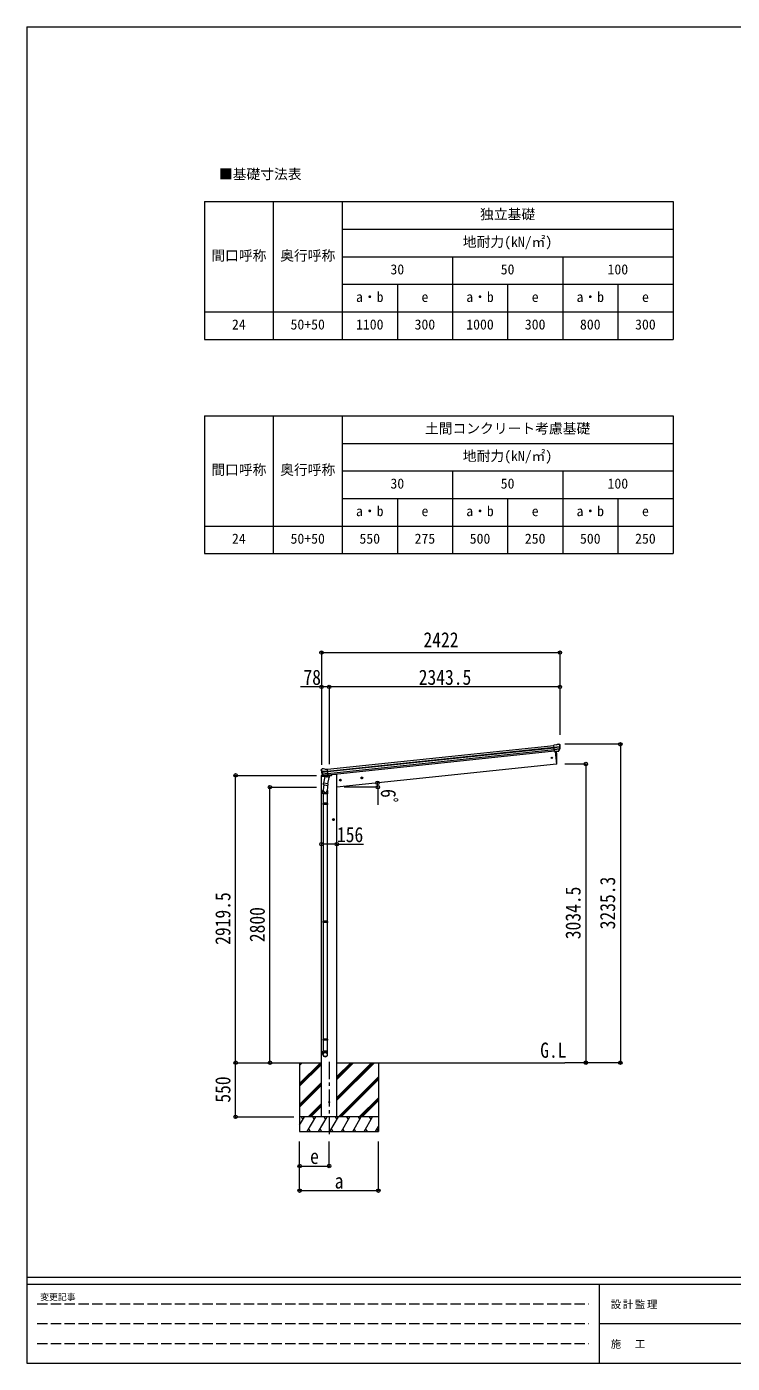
# Model space of a CAD drawing. Units: millimetres at full size, sheet at 1:35; some dimension numbers follow another scale. Extents: x -9837 to 9837, y -6790 to 6790.
# Drawn here: x -9837 to -2671, y -6790 to 6790 of the extents above; entities that cross this region are included whole.
import ezdxf
from ezdxf.enums import TextEntityAlignment as Align

# ---------------------------------------------------------------- set-up
doc = ezdxf.new("R2010")
doc.units = ezdxf.units.MM
doc.header["$LTSCALE"] = 35
doc.header["$PDMODE"] = 32
doc.header["$PDSIZE"] = 35
doc.linetypes.add('CHAIN1', pattern=[8, 5, -1, 1, -1])
doc.linetypes.add('DASHED3', pattern=[4, 3, -1])
for name, color, linetype, lineweight in [('0-0_0', 7, 'Continuous', 9), ('0-1_本体', 5, 'CHAIN1', 9), ('0-3_ELV2', 4, 'Continuous', 9), ('0-6_OTH_LINE', 6, 'Continuous', 9), ('0-9_OUTLINE', 7, 'Continuous', 9), ('0-E_DET2', 7, 'Continuous', 18), ('F-0_240', 7, 'Continuous', 9)]:
    doc.layers.add(name, color=color, linetype=linetype, lineweight=lineweight)
doc.layers.add('0-7_SHAPE', color=7, linetype='Continuous')
doc.styles.add('ＭＳ ゴシック', font='')
doc.styles.get('ＭＳ ゴシック').set_extended_font_data('MS Gothic')

msp = doc.modelspace()

# ---------------------------------------------------------------- linework, layer by layer
at = {"layer": '0-0_0'}
for p, q in [((-7187.43, -3736.01), (-6843.33, -3736.01)), ((-7065.58, -3736.01), (-7065.58, -4436.01)), ((-7065.58, -3947.23), (-6854.35, -3736.01)), ((-7065.58, -3763.39), (-7038.19, -3736.01)), ((-7065.58, -3749.25), (-7052.34, -3736.01)), ((-7065.58, -3961.38), (-6843.33, -3739.13)), ((-7065.58, -3975.52), (-6843.33, -3753.27)), ((-6687.83, -3736.01), (-4371.28, -3736.01)), ((-6687.83, -4118.27), (-6305.56, -3736.01)), ((-6687.83, -4089.98), (-6333.85, -3736.01)), ((-6687.83, -4104.12), (-6319.7, -3736.01)), ((-6687.83, -3906.14), (-6517.69, -3736.01)), ((-6687.83, -3891.99), (-6531.84, -3736.01)), ((-6687.83, -3877.85), (-6545.98, -3736.01)), ((-6265.58, -3736.01), (-6265.58, -4436.01)), ((-7065.58, -4159.37), (-6843.33, -3937.12)), ((-6671.72, -4286.01), (-6265.58, -3879.87)), ((-6657.58, -4286.01), (-6265.58, -3894.01)), ((-6643.43, -4286.01), (-6265.58, -3908.15)), ((-7065.58, -4173.51), (-6843.33, -3951.26)), ((-7065.58, -4187.65), (-6843.33, -3965.4)), ((-6980.08, -4286.01), (-6843.33, -4149.25)), ((-6965.94, -4286.01), (-6843.33, -4163.39)), ((-6951.8, -4286.01), (-6843.33, -4177.53)), ((-6459.58, -4286.01), (-6265.58, -4092)), ((-6445.44, -4286.01), (-6265.58, -4106.14)), ((-6431.3, -4286.01), (-6265.58, -4120.28)), ((-6265.58, -4286.01), (-7065.58, -4286.01)), ((-7065.58, -4369.84), (-7017.17, -4286.01)), ((-7032.18, -4311.99), (-7047.18, -4286.01)), ((-6988.31, -4436.01), (-6901.71, -4286.01)), ((-6916.71, -4311.99), (-6931.71, -4286.01)), ((-6872.84, -4436.01), (-6786.24, -4286.01)), ((-6801.24, -4311.99), (-6816.24, -4286.01)), ((-6757.37, -4436.01), (-6670.77, -4286.01)), ((-6685.77, -4311.99), (-6700.77, -4286.01)), ((-6641.9, -4436.01), (-6555.3, -4286.01)), ((-6570.3, -4311.99), (-6585.3, -4286.01)), ((-6526.43, -4436.01), (-6439.83, -4286.01)), ((-6469.83, -4286.01), (-6454.83, -4311.99)), ((-6410.96, -4436.01), (-6324.36, -4286.01)), ((-6339.36, -4311.99), (-6354.36, -4286.01)), ((-7065.58, -4436.01), (-6265.58, -4436.01)), ((-6973.31, -4410.03), (-6958.31, -4436.01)), ((-6857.84, -4410.03), (-6842.84, -4436.01)), ((-6742.37, -4410.03), (-6727.37, -4436.01)), ((-6626.9, -4410.03), (-6611.9, -4436.01)), ((-6511.43, -4410.03), (-6496.43, -4436.01)), ((-6395.96, -4410.03), (-6380.96, -4436.01)), ((-6295.49, -4436.01), (-6265.58, -4384.2)), ((-6280.49, -4410.03), (-6265.58, -4435.86))]:
    msp.add_line(p, q, dxfattribs=at)
at = {"layer": '0-1_本体'}
msp.add_line((-6765.58, -3726.8), (-6765.58, -4486.01), dxfattribs=at)
at = {"layer": '0-3_ELV2'}
for p, q in [((-6783.42, -754), (-4484, -512.32)), ((-6781.43, -772.9), (-4482.02, -531.22)), ((-6781, -777.08), (-4481.58, -535.4)), ((-4457.69, -507.55), (-4484.21, -510.33)), ((-4477.43, -574.89), (-4484.21, -510.33)), ((-4482.05, -530.86), (-4422.32, -524.58)), ((-4421.84, -530.45), (-4481.44, -536.72)), ((-4457.69, -507.55), (-4446.09, -500.58)), ((-4444.86, -500.16), (-4431.37, -498.75)), ((-4427.71, -499.83), (-4427.71, -499.83)), ((-4427.71, -499.83), (-4422.53, -504.03)), ((-4421.14, -507.72), (-4421.45, -505.87)), ((-6778.9, -796.94), (-4479.49, -555.26)), ((-4477.73, -571.99), (-6777.15, -813.67)), ((-4422.67, -547.21), (-4479.71, -553.2)), ((-4424.06, -551.87), (-4479.24, -557.67)), ((-4434.07, -570.1), (-4477.45, -574.66)), ((-4477.43, -574.89), (-4467.48, -573.84)), ((-4470.54, -574.16), (-4457.16, -701.55)), ((-4467.48, -573.84), (-4467.21, -573.9)), ((-4467.21, -573.9), (-4441.88, -571.24)), ((-4441.88, -571.24), (-4441.62, -571.12)), ((-4441.62, -571.12), (-4433.93, -570.32)), ((-4432.62, -568.45), (-4423.17, -550.15)), ((-4431.57, -568.88), (-4421.45, -550.62)), ((-6845.86, -762.58), (-6845.95, -760.7)), ((-6844.58, -757.81), (-6845.27, -758.67)), ((-6841.08, -753.49), (-6844.58, -757.81)), ((-6781.47, -772.54), (-6841.21, -778.82)), ((-6841.08, -753.49), (-6841.08, -753.49)), ((-6840.46, -784.66), (-6780.85, -778.4)), ((-6837.72, -751.66), (-6837.72, -751.66)), ((-6822.95, -820.22), (-6836.64, -804.46)), ((-6836.15, -800.87), (-6779.12, -794.88)), ((-6822.01, -819.58), (-6835.05, -803.65)), ((-6833.83, -805.14), (-6778.65, -799.35)), ((-6810.15, -754.8), (-6783.63, -752.01)), ((-6776.84, -816.56), (-6783.63, -752.01)), ((-6738.6, -809.62), (-6739.02, -812.85)), ((-4457.16, -701.55), (-6687.83, -936.01)), ((-4457.16, -701.55), (-4455.1, -701.27)), ((-6845.57, -821.17), (-6846.47, -828)), ((-6846.47, -828), (-6812.74, -824.45)), ((-6843.33, -4286.01), (-6843.33, -827.67)), ((-6826.06, -816.8), (-6842.91, -818.57)), ((-6812.64, -820.33), (-6820.34, -821.14)), ((-6820.24, -820.9), (-6776.87, -816.34)), ((-6819.49, -821.14), (-6817.93, -820.98)), ((-6817.93, -820.98), (-6780.39, -817.03)), ((-6812.37, -820.39), (-6812.64, -820.33)), ((-6787.04, -817.73), (-6812.37, -820.39)), ((-6786.79, -817.61), (-6787.04, -817.73)), ((-6776.84, -816.56), (-6786.79, -817.61)), ((-6780.39, -817.03), (-6778.82, -816.87)), ((-6777.01, -814.98), (-6776.08, -815.17)), ((-6772.72, -820.25), (-6743.46, -817.17)), ((-6652.39, -857.37), (-6658.47, -861.78)), ((-6658.47, -861.78), (-6657.68, -869.24)), ((-6657.68, -869.24), (-6650.83, -872.3)), ((-6645.54, -860.42), (-6652.39, -857.37)), ((-6433.6, -834.37), (-6439.67, -838.78)), ((-6439.67, -838.78), (-6438.89, -846.25)), ((-6438.89, -846.25), (-6432.03, -849.3)), ((-6426.74, -837.42), (-6433.6, -834.37)), ((-6721.83, -1258.05), (-6728.33, -1261.8)), ((-6728.33, -1261.8), (-6728.33, -1269.31)), ((-6728.33, -1269.31), (-6721.83, -1273.06)), ((-6715.33, -1261.8), (-6721.83, -1258.05))]:
    msp.add_line(p, q, dxfattribs=at)
for points in [[(-6824.23, -750.25), (-6824.23, -750.25), (-6837.72, -751.66)], [(-6810.15, -754.8), (-6822.94, -750.39), (-6822.94, -750.39)], [(-6687.83, -4286.01), (-6687.83, -807.01), (-6707.83, -807.01), (-6738.68, -810.25)], [(-6650.83, -872.3), (-6644.75, -867.88), (-6645.54, -860.42)], [(-6432.03, -849.3), (-6425.96, -844.89), (-6426.74, -837.42)], [(-6721.83, -1273.06), (-6715.33, -1269.31), (-6715.33, -1261.8)]]:
    msp.add_lwpolyline(points, dxfattribs=at)
for centre, radius in [((-4503.95, -639), 6.5), ((-6651.61, -864.83), 8.5), ((-6651.61, -864.83), 7.7), ((-6651.61, -864.83), 6.5), ((-6432.82, -841.83), 8.5), ((-6432.82, -841.83), 7.7), ((-6432.82, -841.83), 6.5), ((-6721.83, -1265.56), 8.5), ((-6721.83, -1265.56), 7.7), ((-6721.83, -1265.56), 6.5), ((-6765.58, -4136.01), 4.5)]:
    msp.add_circle(centre, radius, dxfattribs=at)
for centre, radius, start, end in [((-4444.55, -503.15), 3, 96.02369, 120.97631), ((-4430.85, -503.72), 5, 51.04426, 95.95574), ((-4614.7, -529.37), 192.44, 1.4271, 6.57578), ((-4622.04, -528.84), 200.2, 354.20009, 359.53883), ((-4377.05, -522.47), 45.32, 182.67122, 185.64518), ((-4421.65, -531.79), 1.35, 95.1605, 97.91927), ((-4419.05, -530.23), 2.74, 179.02151, 184.43412), ((-4622.04, -528.84), 202, 354.13916, 6), ((-5352.75, -661.34), 900.99, 357.6414, 5.6433), ((-4434.19, -567.42), 2.99, 285.2717, 331.00739), ((-4425.84, -548.77), 3, 332.69111, 354.20009), ((-4424.08, -549.16), 3, 331, 354.13916), ((-6644.97, -741.46), 202, 186, 197.86084), ((-6652.04, -743.51), 192.44, 185.42422, 190.5729), ((-6885.93, -786.17), 45.32, 6.35482, 9.32878), ((-6837.19, -756.64), 5, 96.04426, 140.95574), ((-6843.23, -785.03), 2.74, 7.56588, 12.97849), ((-6840.36, -786.01), 1.35, 94.08073, 96.8395), ((-6644.97, -741.46), 200.2, 192.46117, 197.79991), ((-6834.38, -802.5), 3, 197.86084, 221), ((-6832.73, -801.74), 3, 197.79991, 219.30889), ((-6823.92, -753.23), 3, 71.02369, 95.97631), ((-6743.98, -812.2), 5, 276, 352.5), ((-4455.52, -698.29), 3, 278, 357.63919), ((-6842.6, -821.56), 3, 96, 172.5), ((-6820.69, -818.26), 2.99, 220.99261, 266.7283), ((-6819.54, -820.64), 0.5, 240.73754, 276), ((-6778.88, -816.37), 0.5, 276, 311.26246)]:
    msp.add_arc(centre, radius, start, end, dxfattribs=at)
for centre, major_axis, ratio, start_param, end_param in [((-4423.4, -507.33), (-0.87, 5.91), 0.020485, 0.67143203, 1.56913061), ((-4428.8, -502.81), (5.88, -1.31), 0.24881, 0.46058498, 0.46410383), ((-4424.42, -506.36), (-2.34, 1.9), 0.995767, 3.98597162, 4.71238898), ((-4619.73, -550.79), (-20.92, 199.05), 0.994373, 4.71137894, 4.7277536), ((-4434.39, -567.12), (-0.11, 3), 0.642905, 3.24593831, 4.20392797), ((-4434.25, -567.33), (1.66, -2.51), 0.997631, 5.80419048, 5.89294842), ((-4434.32, -567.22), (3.53, -2.11), 0.650902, 5.25614477, 5.32895537), ((-4431.95, -566.87), (1.08, 3.13), 0.040856, 2.11350352, 2.14162489), ((-6842.94, -760.56), (1.9, 2.34), 0.995767, 1.57079633, 2.29721369), ((-6839.4, -756.18), (-5.48, -2.51), 0.24881, 5.81908147, 5.82260033), ((-6843.73, -761.72), (-0.38, 5.97), 0.020485, 4.7140547, 5.61175327), ((-6642.66, -763.41), (-20.92, 199.05), 0.994373, 1.55543171, 1.57180637), ((-6642.66, -763.41), (-20.92, 199.05), 0.994373, 4.71137894, 4.7277536), ((-6822.99, -818.18), (-1.71, 2.84), 0.040856, 4.14156042, 4.16968179), ((-6820.56, -817.92), (-0.51, 2.96), 0.642905, 2.07925734, 3.03724699), ((-6820.6, -818.03), (-3.02, -2.79), 0.650902, 0.95422993, 1.02704053), ((-6820.64, -818.15), (-1.1, -2.8), 0.997631, 0.39023689, 0.47899483)]:
    msp.add_ellipse(centre, major_axis=major_axis, ratio=ratio, start_param=start_param, end_param=end_param, dxfattribs=at)
at = {"layer": '0-6_OTH_LINE'}
for p, q in [((-6843.33, 431.05), (-6843.33, -710.03)), ((-6843.33, 431.05), (-4421.81, 431.05)), ((-4421.81, 431.05), (-4421.81, -406.13)), ((-6843.33, 82.05), (-7056.85, 82.05)), ((-6843.33, 82.05), (-6843.33, -406.13)), ((-6765.33, 82.05), (-6843.33, 82.05)), ((-6765.33, 82.05), (-6765.33, -701.86)), ((-4421.81, 82.05), (-6765.33, 82.05)), ((-4421.81, 82.05), (-4421.81, -406.13)), ((-3807.42, -500.73), (-4371.28, -500.73)), ((-3807.42, -500.73), (-3807.42, -3736.01)), ((-4158.42, -701.55), (-4371.28, -701.55)), ((-4158.42, -701.55), (-4158.42, -3736.01)), ((-7715.58, -3736.01), (-7715.58, -816.52)), ((-7715.58, -816.52), (-6893.83, -816.52)), ((-7366.58, -3736.01), (-7366.58, -936.01)), ((-7366.58, -936.01), (-6893.83, -936.01)), ((-6687.83, -1515.56), (-6843.33, -1515.56)), ((-7715.58, -3736.01), (-7125.19, -3736.01)), ((-7715.58, -4286.01), (-7715.58, -3736.01)), ((-7366.58, -3736.01), (-7125.19, -3736.01)), ((-4158.42, -3736.01), (-4371.28, -3736.01)), ((-3807.42, -3736.01), (-4371.28, -3736.01)), ((-7715.58, -4286.01), (-7125.19, -4286.01)), ((-7065.58, -5036.01), (-7065.58, -4537.01)), ((-7065.58, -4786.01), (-7065.58, -4537.01)), ((-6765.58, -4786.01), (-6765.58, -4537.01)), ((-6265.58, -5036.01), (-6265.58, -4537.01)), ((-7065.58, -4786.01), (-6765.58, -4786.01)), ((-7065.58, -5036.01), (-6265.58, -5036.01))]:
    msp.add_line(p, q, dxfattribs=at)
at = {"layer": '0-6_OTH_LINE', "lineweight": 18}
for p, q in [((-6270.87, -936.06), (-6613.46, -936.06)), ((-6270.87, -936.06), (-6270.87, -1117.56)), ((-6687.83, -1515.56), (-6415.78, -1515.56))]:
    msp.add_line(p, q, dxfattribs=at)
at = {"layer": '0-6_OTH_LINE'}
msp.add_arc((-6508.66, -936.06), 237.79, 0, 10.52987, dxfattribs=at)
for p in [(-6843.33, 431.05), (-4421.81, 431.05), (-6843.33, 82.05), (-6765.33, 82.05), (-4421.81, 82.05), (-3807.42, -500.73), (-7715.58, -816.52), (-4158.42, -701.55), (-7366.58, -936.01), (-6274.87, -892.6), (-6270.87, -936.06), (-6843.33, -1515.56), (-6687.83, -1515.56), (-7715.58, -3736.01), (-7366.58, -3736.01), (-4158.42, -3736.01), (-3807.42, -3736.01), (-7715.58, -4286.01), (-7065.58, -4786.01), (-6765.58, -4786.01), (-7065.58, -5036.01), (-6265.58, -5036.01)]:
    msp.add_point(p, dxfattribs=at)
at = {"layer": '0-9_OUTLINE'}
for p, q in [((-6820.46, -910.45), (-6826.02, -966.17)), ((-6825.35, -907.41), (-6822.85, -895.16)), ((-6825.13, -908.8), (-6825.13, -908.8)), ((-6823.8, -909.77), (-6782.84, -918.1)), ((-6809.51, -829.5), (-6822.87, -895.16)), ((-6777.99, -904.29), (-6822.87, -895.16)), ((-6819.49, -821.14), (-6778.82, -816.87)), ((-6816.14, -821.44), (-6816.28, -822.17)), ((-6815.67, -823.3), (-6790.92, -833.05)), ((-6764.63, -838.63), (-6809.51, -829.5)), ((-6807.33, -826.58), (-6807.99, -829.81)), ((-6786.53, -818.06), (-6789.45, -832.41)), ((-6777.55, -902.15), (-6784.2, -969.89)), ((-6778, -904.29), (-6780.54, -916.76)), ((-6777.99, -904.29), (-6764.63, -838.63)), ((-6777.01, -814.98), (-6776.08, -815.17)), ((-6776.08, -815.17), (-6764.88, -832.09)), ((-6764.88, -832.09), (-6766.15, -838.33)), ((-6828.17, -1003.33), (-6828.17, -968.98)), ((-6782.17, -1003.33), (-6828.17, -1003.33)), ((-6826.17, -1003.33), (-6826.17, -1100.07)), ((-6784.17, -1003.33), (-6784.17, -1100.07)), ((-6782.17, -968.67), (-6782.17, -1003.33)), ((-6828.17, -1102.07), (-6827.17, -1100.07)), ((-6782.17, -1102.07), (-6828.17, -1102.07)), ((-6782.17, -1110.07), (-6828.17, -1110.07)), ((-6783.17, -1100.07), (-6827.17, -1100.07)), ((-6783.17, -1112.07), (-6827.17, -1112.07)), ((-6826.17, -1112.07), (-6826.17, -2298.26)), ((-6784.17, -1112.07), (-6784.17, -2298.26)), ((-6782.17, -1102.07), (-6783.17, -1100.07)), ((-6782.17, -1110.07), (-6783.17, -1112.07)), ((-6782.17, -1102.07), (-6782.17, -1110.07)), ((-6828.17, -2300.26), (-6827.17, -2298.26)), ((-6782.17, -2300.26), (-6828.17, -2300.26)), ((-6782.17, -2308.26), (-6828.17, -2308.26)), ((-6783.17, -2298.26), (-6827.17, -2298.26)), ((-6782.17, -2300.26), (-6783.17, -2298.26)), ((-6782.17, -2308.26), (-6783.17, -2310.26)), ((-6782.17, -2300.26), (-6782.17, -2308.26)), ((-6783.17, -2310.26), (-6827.17, -2310.26)), ((-6826.17, -2310.26), (-6826.17, -3496.45)), ((-6784.17, -2310.26), (-6784.17, -3496.45)), ((-6828.17, -3498.45), (-6827.17, -3496.45)), ((-6782.17, -3498.45), (-6828.17, -3498.45)), ((-6782.17, -3506.45), (-6828.17, -3506.45)), ((-6783.17, -3496.45), (-6827.17, -3496.45)), ((-6783.17, -3508.45), (-6827.17, -3508.45)), ((-6826.17, -3508.45), (-6826.17, -3618.45)), ((-6784.17, -3508.45), (-6784.17, -3618.45)), ((-6782.17, -3498.45), (-6783.17, -3496.45)), ((-6782.17, -3506.45), (-6783.17, -3508.45)), ((-6782.17, -3498.45), (-6782.17, -3506.45)), ((-6828.17, -3652.59), (-6828.17, -3618.45)), ((-6782.17, -3618.45), (-6828.17, -3618.45)), ((-6782.17, -3652.59), (-6782.17, -3618.45))]:
    msp.add_line(p, q, dxfattribs=at)
for points in [[(-6828.17, -1102.07), (-6828.17, -1110.07), (-6827.17, -1112.07)], [(-6828.17, -2300.26), (-6828.17, -2308.26), (-6827.17, -2310.26)], [(-6828.17, -3498.45), (-6828.17, -3506.45), (-6827.17, -3508.45)]]:
    msp.add_lwpolyline(points, dxfattribs=at)
for centre, radius, start, end in [((-6823.44, -907.83), 1.95, 167.54017, 209.97766), ((-6823.4, -907.81), 2, 209.90962, 258.5), ((-6819.54, -820.64), 0.5, 240.73754, 276), ((-6816.63, -821.34), 0.5, 348.5, 96), ((-6815.3, -822.37), 1, 168.5, 248.5), ((-6790.44, -832.13), 1.03, 242.53897, 344.46569), ((-6785.94, -818.22), 0.604, 93.09842, 164.70595), ((-6782.44, -916.14), 2, 258.5, 341.96843), ((-6778.88, -816.37), 0.5, 276, 311.26246), ((-6798.17, -968.98), 30, 177.45142, 180)]:
    msp.add_arc(centre, radius, start, end, dxfattribs=at)
for centre, major_axis, ratio, start_param, end_param in [((-6805.17, -968.67), (23, 0), 0.996195, 2.62193603, 6.60747969), ((-6805.17, -968.67), (21, 0), 0.996195, 3.02154981, 6.2247991), ((-6805.17, -3650.85), (-23, 0), 0.996195, 3.14159265, 6.28318531), ((-6805.17, -3652.59), (-23, 0), 0.996195, 3.14159265, 6.28318531), ((-6805.17, -3652.59), (0, -23.43), 0.981806, 4.71238898, 7.85398163)]:
    msp.add_ellipse(centre, major_axis=major_axis, ratio=ratio, start_param=start_param, end_param=end_param, dxfattribs=at)
msp.add_ellipse((-6805.17, -3652.59), major_axis=(21, 0), ratio=0.996195, dxfattribs=at)
at = {"layer": '0-E_DET2'}
for p, q in [((-8032.92, 5012.76), (-8032.92, 3612.76)), ((-8032.92, 5012.76), (-3272.92, 5012.76)), ((-7332.92, 5012.76), (-7332.92, 3612.76)), ((-6632.92, 5012.76), (-6632.92, 3612.76)), ((-3272.92, 5012.76), (-3272.92, 3612.76)), ((-6632.92, 4732.76), (-3272.92, 4732.76)), ((-6632.92, 4452.76), (-3272.92, 4452.76)), ((-5512.92, 4452.76), (-5512.92, 3612.76)), ((-4392.92, 4452.76), (-4392.92, 3612.76)), ((-6632.92, 4172.76), (-3272.92, 4172.76)), ((-6072.92, 4172.76), (-6072.92, 3612.76)), ((-4952.92, 4172.76), (-4952.92, 3612.76)), ((-3832.92, 4172.76), (-3832.92, 3612.76)), ((-8032.92, 3892.76), (-3272.92, 3892.76)), ((-8032.92, 3612.76), (-3272.92, 3612.76)), ((-8032.92, 2836.55), (-8032.92, 1436.55)), ((-8032.92, 2836.55), (-3272.92, 2836.55)), ((-7332.92, 2836.55), (-7332.92, 1436.55)), ((-6632.92, 2836.55), (-6632.92, 1436.55)), ((-3272.92, 2836.55), (-3272.92, 1436.55)), ((-6632.92, 2556.55), (-3272.92, 2556.55)), ((-6632.92, 2276.55), (-3272.92, 2276.55)), ((-5512.92, 2276.55), (-5512.92, 1436.55)), ((-4392.92, 2276.55), (-4392.92, 1436.55)), ((-6632.92, 1996.55), (-3272.92, 1996.55)), ((-6072.92, 1996.55), (-6072.92, 1436.55)), ((-4952.92, 1996.55), (-4952.92, 1436.55)), ((-3832.92, 1996.55), (-3832.92, 1436.55)), ((-8032.92, 1716.55), (-3272.92, 1716.55)), ((-8032.92, 1436.55), (-3272.92, 1436.55))]:
    msp.add_line(p, q, dxfattribs=at)
at = {"layer": 'F-0_240', "color": 5}
for p, q in [((-9837.4, 6790), (-9837.4, -6790)), ((-9837.4, 6790), (9342.6, 6790)), ((-9837.4, -5915), (9342.6, -5915)), ((-9837.4, -5985), (6231.38, -5985)), ((-4023.62, -5985), (-4023.62, -6790)), ((-4023.62, -6387.5), (3151.38, -6387.5)), ((-9837.4, -6790), (9342.6, -6790))]:
    msp.add_line(p, q, dxfattribs=at)
at = {"layer": 'F-0_240', "color": 4, "linetype": 'DASHED3'}
for p, q in [((-9732.4, -6186.25), (-4128.62, -6186.25)), ((-9732.4, -6387.5), (-4128.62, -6387.5)), ((-9732.4, -6588.75), (-4128.62, -6588.75))]:
    msp.add_line(p, q, dxfattribs=at)

# ---------------------------------------------------------------- texts
at = {"layer": '0-6_OTH_LINE', "color": 7, "style": 'ＭＳ ゴシック', "width": 0.85}
for s, p in [('2422', (-5807.57, 438.05)), ('78', (-7027, 56.91)), ('2343.5', (-5856.07, 57.05)), ('156', (-6686.4, -1541.33)), ('e', (-6959.33, -4811.01)), ('a', (-6709.33, -5061.01))]:
    msp.add_text(s, height=154, dxfattribs=at).set_placement(p, align=Align.BOTTOM_LEFT)
for s, rotation, p in [('6ﾟ', 270, (-6286.33, -955.08)), ('3235.3', 90, (-3814.42, -2380.87)), ('2919.5', 90, (-7722.58, -2538.76)), ('3034.5', 90, (-4165.42, -2481.28)), ('2800', 90, (-7373.58, -2511.01)), ('550', 90, (-7722.58, -4142.26))]:
    msp.add_text(s, height=154, rotation=rotation, dxfattribs=at).set_placement(p, align=Align.BOTTOM_LEFT)
at = {"layer": '0-7_SHAPE', "style": 'ＭＳ ゴシック', "width": 0.85}
msp.add_text('G.L', height=154, dxfattribs=at).set_placement((-4621.65, -3731.82), align=Align.BOTTOM_LEFT)
at = {"layer": '0-E_DET2', "style": 'ＭＳ ゴシック'}
for s, p in [('■基礎寸法表', (-7885.5, 5210.77)), ('独立基礎', (-5232.92, 4802.76)), ('地耐力(kN/㎡)', (-5407.92, 4522.76)), ('間口呼称', (-7962.92, 4382.76)), ('奥行呼称', (-7262.92, 4382.76)), ('30', (-6142.92, 4242.76)), ('50', (-5022.92, 4242.76)), ('100', (-3937.92, 4242.76)), ('a・b', (-6492.92, 3962.76)), ('a・b', (-5372.92, 3962.76)), ('a・b', (-4252.92, 3962.76)), ('e', (-5827.92, 3962.76)), ('e', (-4707.92, 3962.76)), ('e', (-3587.92, 3962.76)), ('24', (-7752.92, 3682.76)), ('50+50', (-7157.92, 3682.76)), ('1100', (-6492.92, 3682.76)), ('300', (-5897.92, 3682.76)), ('1000', (-5372.92, 3682.76)), ('300', (-4777.92, 3682.76)), ('800', (-4217.92, 3682.76)), ('300', (-3657.92, 3682.76)), ('土間コンクリート考慮基礎', (-5792.92, 2626.55)), ('地耐力(kN/㎡)', (-5407.92, 2346.55)), ('間口呼称', (-7962.92, 2206.55)), ('奥行呼称', (-7262.92, 2206.55)), ('30', (-6142.92, 2066.55)), ('50', (-5022.92, 2066.55)), ('100', (-3937.92, 2066.55)), ('a・b', (-6492.92, 1786.55)), ('a・b', (-5372.92, 1786.55)), ('a・b', (-4252.92, 1786.55)), ('e', (-5827.92, 1786.55)), ('e', (-4707.92, 1786.55)), ('e', (-3587.92, 1786.55)), ('24', (-7752.92, 1506.55)), ('50+50', (-7157.92, 1506.55)), ('550', (-6457.92, 1506.55)), ('275', (-5897.92, 1506.55)), ('500', (-5337.92, 1506.55)), ('250', (-4777.92, 1506.55)), ('500', (-4217.92, 1506.55)), ('250', (-3657.92, 1506.55))]:
    msp.add_text(s, height=102.6, dxfattribs=at).set_placement(p, align=Align.BOTTOM_LEFT)
at = {"layer": 'F-0_240', "style": 'ＭＳ ゴシック'}
msp.add_text('変更記事', height=64.15, dxfattribs=at).set_placement((-9700.64, -6168.75), align=Align.BOTTOM_LEFT)
at = {"layer": 'F-0_240', "char_height": 76.98, "attachment_point": 7, "style": 'ＭＳ ゴシック'}
for s, insert in [('\\T1.17;設計監理', (-3905.41, -6238.75)), ('\\T1.17;施\u3000工', (-3905.41, -6641.25))]:
    msp.add_mtext(s, dxfattribs=dict(at, insert=insert))

doc.saveas('drawing.dxf')
